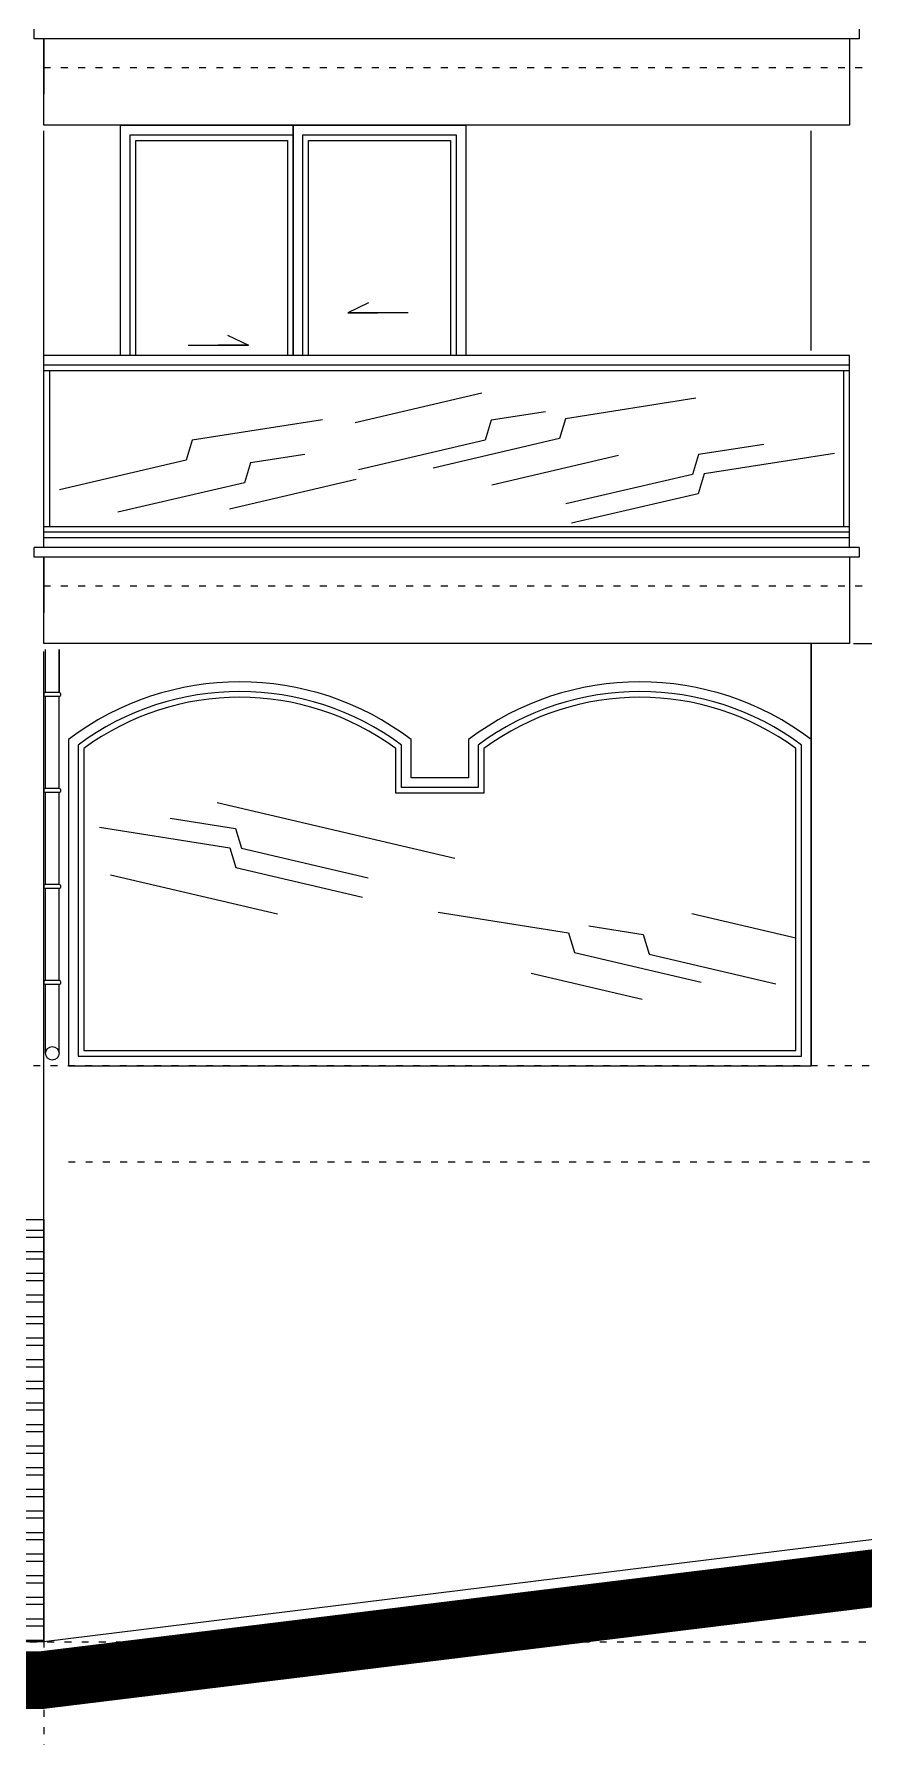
# Model space of a CAD drawing. Extents: x 41749 to 92598, y -24291 to 29432.
# Drawn here: x 81614 to 82047, y -23718 to -22831 of the extents above; entities that cross this region are included whole.
import ezdxf

# ---------------------------------------------------------------- set-up
doc = ezdxf.new("R2010")
doc.units = 0
doc.header["$MEASUREMENT"] = 0
doc.linetypes.add('ACAD_ISO03W100', pattern=[30, 12, -18])
for name, color, linetype in [('DUVAR', 6, 'CONTINUOUS'), ('İÇ ÖLÇÜ', 95, 'CONTINUOUS'), ('KOLON', 5, 'CONTINUOUS'), ('MAHAL', 21, 'CONTINUOUS'), ('MERDIVEN', 3, 'CONTINUOUS'), ('tar', 12, 'CONTINUOUS')]:
    doc.layers.add(name, color=color, linetype=linetype)
doc.layers.add('KAPI-ACILIM1', color=13, linetype='ACAD_ISO03W100', lineweight=20)
doc.layers.add('KAPI-GOR', color=153, linetype='CONTINUOUS', lineweight=15)

msp = doc.modelspace()

# ---------------------------------------------------------------- hatches: boundary and pattern name
at = {"layer": 'tar'}
h = msp.add_hatch(dxfattribs=at)
h.set_pattern_fill('ANSI32', color=256, scale=30, angle=315, style=0)
h.set_pattern_definition([(0, (-741.689, 250), (4e-15, 11.25), []), (0, (-737.939, 246.25), (4e-15, 11.25), [])])
h.paths.add_polyline_path([(81270.30043, -23448.22794), (81270.30043, -23668.22794), (81616.70551, -23668.22794), (81619.47892, -23668.21797), (81619.47892, -23448.22794)])

# ---------------------------------------------------------------- linework, layer by layer
at = {"layer": 'DUVAR'}
for p, q in [((81614.47892, -22833.22794), (81614.47892, -22828.22794)), ((82044.47892, -22833.22794), (81614.47892, -22833.22794)), ((81619.47892, -22833.22794), (81619.47892, -22861.99498)), ((81619.47892, -22878.22794), (81619.47892, -22833.22794)), ((82039.47892, -22833.22794), (82039.47892, -22878.22794)), ((82044.47892, -22828.22794), (82044.47892, -22833.22794)), ((82039.47892, -22878.22794), (81619.47892, -22878.22794)), ((82044.47892, -23098.22794), (81614.47892, -23098.22794)), ((81614.47892, -23103.22794), (81614.47892, -23098.22794)), ((82044.47892, -23098.22794), (82044.47892, -23103.22794)), ((82044.47892, -23103.22794), (81614.47892, -23103.22794)), ((81619.47892, -23103.22794), (81619.47892, -23131.99498)), ((81619.47892, -23148.22794), (81619.47892, -23103.22794)), ((82039.47892, -23103.22794), (82039.47892, -23148.22794)), ((82039.47892, -23148.22794), (81619.47892, -23148.22794)), ((81619.47892, -23667.72974), (81619.47892, -23152.45744))]:
    msp.add_line(p, q, dxfattribs=at)
at = {"layer": 'DUVAR', "const_width": 30}
msp.add_lwpolyline([(80927.50486, -23388.22794), (81250.30043, -23388.22794), (81250.30043, -23688.22794), (81618.48757, -23688.22794), (81618.48757, -23688.22794), (82293.64308, -23605.51781), (84069.59169, -23388.22794), (84260.4526, -23388.22794)], dxfattribs=at)
at = {"layer": 'İÇ ÖLÇÜ'}
msp.add_lwpolyline([(81270.30043, -23448.22794), (81619.47892, -23448.22794), (81619.47892, -23667.71978)], dxfattribs=at)
at = {"layer": 'KAPI-ACILIM1', "linetype": 'ACAD_ISO03W100', "ltscale": 0.3}
for p, q in [((81619.47892, -22848.22794), (83439.47892, -22848.22794)), ((81619.47892, -23118.22794), (83439.47892, -23118.22794)), ((83714.71258, -23368.23116), (81136.67768, -23368.23116)), ((81632.37487, -23418.22794), (83439.47892, -23418.22794)), ((81619.47892, -23667.71978), (81619.47892, -23918.22794)), ((81270.30043, -23668.22794), (83439.47892, -23668.22794))]:
    msp.add_line(p, q, dxfattribs=at)
at = {"layer": 'KAPI-GOR'}
for p, q in [((81749.47892, -22878.22794), (81749.47892, -22998.22794)), ((81637.37487, -23201.09646), (81637.37487, -23363.22794)), ((81805.94918, -23223.22794), (81805.94918, -23201.09646)), ((81845.94918, -23201.09646), (81845.94918, -23223.22794)), ((82014.52349, -23363.22794), (82014.52349, -23201.09646)), ((81845.94918, -23223.22794), (81805.94918, -23223.22794)), ((81637.37487, -23363.22794), (82014.52349, -23363.22794))]:
    msp.add_line(p, q, dxfattribs=at)
for points in [[(81659.47892, -22998.22794), (81659.47892, -22878.22794), (81749.47892, -22878.22794), (81749.47892, -22998.22794)], [(81749.47892, -22998.22794), (81749.47892, -22878.22794), (81839.47892, -22878.22794), (81839.47892, -22998.22794)], [(81664.47892, -22998.22794), (81664.47892, -22883.22794), (81749.47892, -22883.22794), (81749.47892, -22998.22794)], [(81667.47892, -22998.22794), (81667.47892, -22886.22794), (81746.47892, -22886.22794), (81746.47892, -22998.22794)], [(81754.47892, -22998.22794), (81754.47892, -22883.22794), (81834.47892, -22883.22794), (81834.47892, -22998.22794)], [(81757.47892, -22998.22794), (81757.47892, -22886.22794), (81831.47892, -22886.22794), (81831.47892, -22998.22794)]]:
    msp.add_lwpolyline(points, dxfattribs=at)
for centre in [(81721.66203, -23314.62362), (81930.23634, -23314.62362)]:
    msp.add_arc(centre, 141.39568, 53.40831227, 126.59168773, dxfattribs=at)
at = {"layer": 'KOLON'}
for p, q in [((82019.47892, -22995.59727), (82019.47892, -22881.12994)), ((82019.52349, -23368.22794), (82019.52349, -23148.22794)), ((82019.52349, -23148.22794), (82019.52349, -23368.22794)), ((82041.56173, -23148.22794), (82058.73127, -23148.22794)), ((81632.37487, -23198.22794), (81632.37487, -23368.22794)), ((81810.94918, -23218.22794), (81810.94918, -23198.22794)), ((81840.94918, -23198.22794), (81840.94918, -23218.22794)), ((82019.52349, -23368.22794), (82019.52349, -23198.22794)), ((81840.94918, -23218.22794), (81810.94918, -23218.22794)), ((81632.37487, -23368.22794), (82019.52349, -23368.22794)), ((82291.29811, -23585.51781), (81619.47892, -23668.22794))]:
    msp.add_line(p, q, dxfattribs=at)
msp.add_lwpolyline([(81619.47892, -23668.22794), (81270.30043, -23668.22794), (81270.30043, -23368.22794), (80927.50486, -23368.22794)], dxfattribs=at)
for centre in [(81721.66203, -23316.09787), (81930.23634, -23316.09787)]:
    msp.add_arc(centre, 147.86993, 52.85586103, 127.14413897, dxfattribs=at)
at = {"layer": 'MAHAL'}
for p, q in [((81788.81155, -22970.67767), (81777.98724, -22975.94255)), ((81809.3653, -22975.94255), (81777.98724, -22975.94255)), ((81777.98724, -22975.94255), (81793.67627, -22975.94255)), ((81694.80336, -22992.84768), (81726.18142, -22992.84768)), ((81726.18142, -22992.84768), (81710.49239, -22992.84768)), ((81715.35711, -22987.58281), (81726.18142, -22992.84768)), ((82039.47892, -22998.22794), (81619.47892, -22998.22794)), ((81619.47892, -23098.22794), (81619.47892, -22998.22794)), ((82039.47892, -23098.22794), (82039.47892, -22998.22794)), ((82039.47892, -23003.22794), (81619.47892, -23003.22794)), ((82039.47892, -23006.22794), (81619.47892, -23006.22794)), ((81622.47892, -23006.22794), (81622.47892, -23087.22794)), ((82036.47892, -23087.22794), (82036.47892, -23006.22794)), ((81619.47892, -23087.22794), (82039.47892, -23087.22794)), ((82039.47892, -23090.22794), (81619.47892, -23090.22794)), ((82039.47892, -23093.22794), (81619.47892, -23093.22794))]:
    msp.add_line(p, q, dxfattribs=at)
at = {"layer": 'MERDIVEN', "ltscale": 0.6}
msp.add_line((81619.47892, -23090.50906), (81619.47892, -22881.12994), dxfattribs=at)
at = {"layer": 'tar'}
for p, q in [((81847.86682, -23017.86334), (81781.87071, -23033.29585)), ((81880.99042, -23027.48686), (81852.65056, -23031.94177)), ((81959.41762, -23020.46264), (81891.52595, -23031.13493)), ((81764.74456, -23031.67465), (81696.85289, -23042.34693)), ((81852.65056, -23031.94177), (81849.52029, -23042.25034)), ((81891.52595, -23031.13493), (81888.39568, -23041.44349)), ((81696.85289, -23042.34693), (81693.72262, -23052.6555)), ((81849.52029, -23042.25034), (81783.52417, -23057.68284)), ((81888.39568, -23041.44349), (81822.39956, -23056.876)), ((81994.75444, -23044.45955), (81960.8086, -23049.79569)), ((81693.72262, -23052.6555), (81627.7265, -23068.08801)), ((81727.28904, -23054.12601), (81724.15876, -23064.43458)), ((81755.62889, -23049.67111), (81727.28904, -23054.12601)), ((81919.03507, -23050.28392), (81853.03895, -23065.71642)), ((81960.8086, -23049.79569), (81957.67833, -23060.10426)), ((82031.65665, -23049.19055), (81963.76499, -23059.86284)), ((81724.15876, -23064.43458), (81658.16265, -23079.86709)), ((81782.39797, -23062.79273), (81716.40186, -23078.22523)), ((81957.67833, -23060.10426), (81891.68221, -23075.53677)), ((81963.76499, -23059.86284), (81960.63471, -23070.1714)), ((81960.63471, -23070.1714), (81894.6386, -23085.60391)), ((81620.47892, -23173.77424), (81620.47892, -23151.30014)), ((81620.47892, -23173.77424), (81620.47892, -23151.30014)), ((81627.47892, -23173.77424), (81627.47892, -23151.30014)), ((81627.47892, -23151.30014), (81627.47892, -23173.77424)), ((81627.47892, -23173.77424), (81620.47892, -23173.77424)), ((81620.47892, -23223.77424), (81620.47892, -23175.77424)), ((81620.47892, -23223.77424), (81620.47892, -23175.77424)), ((81627.47892, -23175.77424), (81620.47892, -23175.77424)), ((81627.47892, -23223.77424), (81627.47892, -23175.77424)), ((81640.37487, -23202.83959), (81640.37487, -23360.22794)), ((81802.94918, -23226.22794), (81802.94918, -23202.83959)), ((81848.94918, -23202.83959), (81848.94918, -23226.22794)), ((82011.52349, -23360.22794), (82011.52349, -23202.83959)), ((81627.47892, -23223.77424), (81620.47892, -23223.77424)), ((81627.47892, -23225.77424), (81620.47892, -23225.77424)), ((81620.47892, -23273.77424), (81620.47892, -23225.77424)), ((81627.47892, -23273.77424), (81627.47892, -23225.77424)), ((81709.96583, -23231.08289), (81833.7433, -23260.02697)), ((81848.94918, -23226.22794), (81802.94918, -23226.22794)), ((81685.47171, -23239.23176), (81719.41754, -23244.5679)), ((81648.56949, -23243.96276), (81716.46116, -23254.63504)), ((81719.41754, -23244.5679), (81722.54782, -23254.87647)), ((81716.46116, -23254.63504), (81719.59143, -23264.94361)), ((81722.54782, -23254.87647), (81788.54393, -23270.30897)), ((81719.59143, -23264.94361), (81785.58755, -23280.37612)), ((81627.47892, -23273.77424), (81620.47892, -23273.77424)), ((81627.47892, -23273.77424), (81620.47892, -23273.77424)), ((81620.47892, -23297.27868), (81620.47892, -23275.77424)), ((81627.47892, -23275.77424), (81620.47892, -23275.77424)), ((81627.47892, -23275.77424), (81620.47892, -23275.77424)), ((81620.47892, -23323.77424), (81620.47892, -23275.77424)), ((81627.47892, -23297.27868), (81627.47892, -23275.77424)), ((81627.47892, -23323.77424), (81627.47892, -23275.77424)), ((81654.28217, -23268.67834), (81741.409, -23289.05204)), ((81825.0985, -23288.24372), (81892.99016, -23298.91601)), ((81957.22471, -23288.90181), (82011.52349, -23301.59902)), ((81892.99016, -23298.91601), (81896.12044, -23309.22458)), ((81903.5257, -23295.26795), (81931.86555, -23299.72286)), ((81931.86555, -23299.72286), (81934.99583, -23310.03142)), ((81896.12044, -23309.22458), (81962.11655, -23324.65709)), ((81934.99583, -23310.03142), (82000.99194, -23325.46393)), ((81873.50208, -23319.94064), (81931.47716, -23333.49751)), ((81627.47892, -23323.77424), (81620.47892, -23323.77424)), ((81620.47892, -23361.68519), (81620.47892, -23325.77424)), ((81627.47892, -23325.77424), (81620.47892, -23325.77424)), ((81627.47892, -23361.68519), (81627.47892, -23325.77424)), ((81640.37487, -23360.22794), (82011.52349, -23360.22794))]:
    msp.add_line(p, q, dxfattribs=at)
msp.add_circle((81623.97892, -23361.68519), 3.5, dxfattribs=at)
for centre, radius, start, end in [((81620.47892, -23174.77424), 1, 90, 270), ((81627.47892, -23174.77424), 1, 270, 90), ((81721.66203, -23313.68241), 137.45447, 53.74534767, 126.25465233), ((81930.23634, -23313.68241), 137.45447, 53.74534767, 126.25465233), ((81620.47892, -23224.77424), 1, 90, 270), ((81627.47892, -23224.77424), 1, 270, 90), ((81620.47892, -23274.77424), 1, 90, 270), ((81620.47892, -23274.77424), 1, 90, 270), ((81627.47892, -23274.77424), 1, 270, 90), ((81627.47892, -23274.77424), 1, 270, 90), ((81620.47892, -23324.77424), 1, 90, 270), ((81627.47892, -23324.77424), 1, 270, 90)]:
    msp.add_arc(centre, radius, start, end, dxfattribs=at)

doc.saveas('drawing.dxf')
